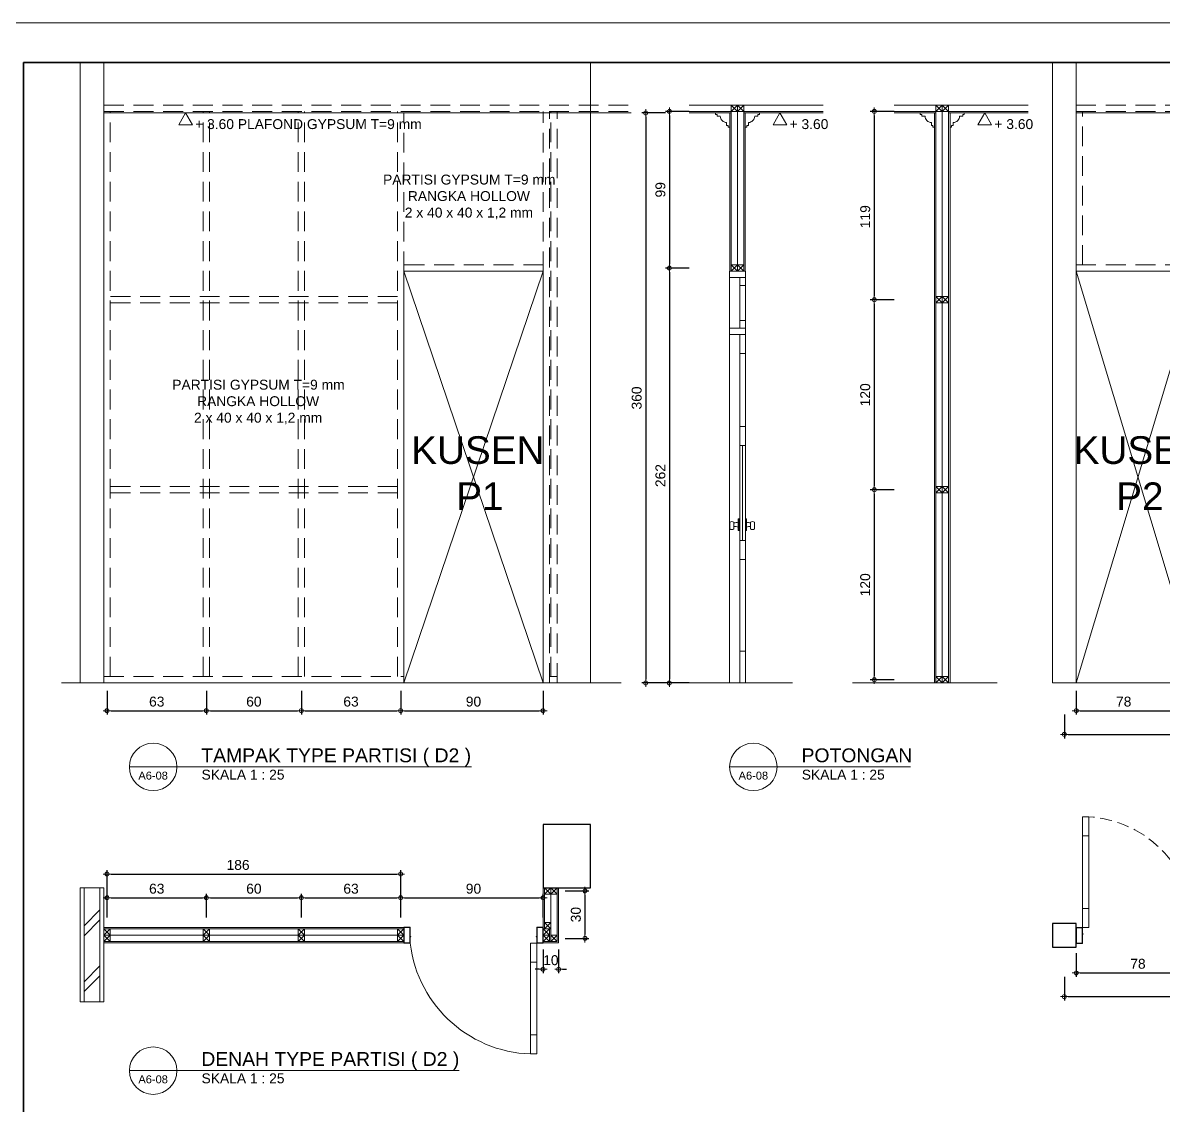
# Model space of a CAD drawing. Header units: millimetres. Extents: x -11 to 1625, y -267 to 180.
# Drawn here: x 996.19 to 1025.01, y -239.34 to -212 of the extents above; entities that cross this region are included whole.
import ezdxf
from ezdxf.enums import TextEntityAlignment as Align

# ---------------------------------------------------------------- set-up
doc = ezdxf.new("R2010")
doc.units = ezdxf.units.MM
doc.linetypes.add('HIDDEN', pattern=[0.375, 0.25, -0.125])
for name, color, linetype, lineweight in [('ars', 11, 'Continuous', 5), ('dinding', 5, 'Continuous', 15), ('GRS KOP', 1, 'Continuous', 35), ('KOLOM', 1, 'Continuous', 30), ('kop', 7, 'Continuous', 20), ('kus', 63, 'Continuous', 15), ('lan', 7, 'Continuous', 15), ('not', 7, 'Continuous', 20), ('PARTISI', 190, 'Continuous', 9), ('pla', 213, 'Continuous', 15), ('u', 6, 'Continuous', 20)]:
    doc.layers.add(name, color=color, linetype=linetype, lineweight=lineweight)
doc.styles.add('BARU', font='complex.shx')
doc.styles.add('S', font='SIMPLEX', dxfattribs={"width": 1.1})
doc.styles.get("Standard").update_dxf_attribs({"font": 'ARIALUNI.TTF'})
doc.dimstyles.new('SK-25', dxfattribs={"dimtxt": 0.25, "dimasz": 0.1, "dimexe": 0.1, "dimexo": 0, "dimgap": 0.1, "dimtad": 1, "dimdec": 0, "dimlfac": 25, "dimzin": 12, "dimdsep": 46, "dimtxsty": 'Standard', "dimblk": 'BULAT', "dimcen": 0.1, "dimclrd": 256, "dimadec": 0, "dimazin": 3, "dimtfac": 1, "dimtdec": 0, "dimtofl": 0, "dimtmove": 0, "dimatfit": 3, "dimldrblk": 'BULAT', "dimfxl": 0, "dimtolj": 1, "dimtzin": 0, "dimarcsym": 0})

# ---------------------------------------------------------------- blocks, each defined once
blk = doc.blocks.new('kop')
at = {"layer": 'GRS KOP'}
blk.add_lwpolyline([(1, 54), (83, 54), (83, 1), (1, 1)], close=True, dxfattribs=at)
at = {"layer": 'kop', "color": 7}
blk.add_line((84, 55), (0, 55), dxfattribs=at)
at = {"layer": 'kop', "style": 'BARU', "flags": 4}
for p, height in [((73.8, 5.4), 0.35), ((80.303, 5.382), 0.25), ((73.8, 4.9), 0.35), ((80.303, 4.882), 0.25), ((73.8, 4.4), 0.35), ((80.303, 4.382), 0.25)]:
    blk.add_attdef('-', p, '', height=height, dxfattribs=at)
at = {"layer": 'kop', "flags": 4}
for tag, p in [('AR-00', (78.057, 2.648)), ('00', (81.238, 2.647))]:
    blk.add_attdef(tag, text='', height=0.35, dxfattribs=at).set_placement(p, align=Align.MIDDLE)
blk = doc.blocks.new('K1')
at = {"layer": 'KOLOM'}
blk.add_lwpolyline([(0.2, 0.15), (-0.2, 0.15), (-0.2, -0.15), (0.2, -0.15), (0.2, 0.15)], dxfattribs=at)
blk = doc.blocks.new('Ndtpd')
blk.add_line((0.747, 0), (-0.747, 0))
blk.add_circle((0, 0), 0.747)
at = {"flags": 4}
for tag, height, p in [('NO', 0.5, (0, 0.148)), ('NOLBR', 0.3, (0, -0.398))]:
    blk.add_attdef(tag, text='', height=height, dxfattribs=at).set_placement(p, align=Align.CENTER)
for tag, p, height in [('NDTPD', (1.516, 0.148), 0.5), ('SKALA', (1.523, -0.398), 0.3)]:
    blk.add_attdef(tag, p, '', height=height, dxfattribs=at)
blk = doc.blocks.new('BULAT')
for p, q in [((-1, 0), (1, 0)), ((0, -1), (0, 1))]:
    blk.add_line(p, q)
blk.add_circle((0, 0), 0.5)
blk = doc.blocks.new('*D2233')
at = {"layer": 'Defpoints', "color": 0, "ltscale": 0.15}
for p in [(1013.035, -218.198), (1012.535, -228.678), (1013.035, -228.678)]:
    blk.add_point(p, dxfattribs=at)
at = {"layer": 'u', "color": 0, "lineweight": -2, "ltscale": 0.15}
for p, q in [((1013.035, -218.198), (1012.435, -218.198)), ((1013.035, -228.678), (1012.435, -228.678))]:
    blk.add_line(p, q, dxfattribs=at)
at = {"layer": 'u', "lineweight": -2, "ltscale": 0.15}
blk.add_line((1012.535, -218.298), (1012.535, -228.578), dxfattribs=at)
at = {"layer": 'u', "lineweight": -2, "ltscale": 0.15, "xscale": 0.1, "yscale": 0.1, "zscale": 0.1}
for p, rotation in [((1012.535, -218.198), 90), ((1012.535, -228.678), 270)]:
    blk.add_blockref('BULAT', p, dxfattribs=dict(at, rotation=rotation))
at = {"layer": 'u', "color": 0, "ltscale": 0.15, "insert": (1012.308, -223.438), "char_height": 0.25, "attachment_point": 5, "rotation": 90}
blk.add_mtext('\\A1;262', dxfattribs=at)
blk = doc.blocks.new('PEILA')
blk.add_lwpolyline([(-0.188, -0.325), (0.188, -0.325), (0, 0)], close=True)
at = {"style": 'S', "width": 1.1, "flags": 4}
blk.add_attdef('CAT', (0.265, -0.289), '', height=0.2, dxfattribs=at)
blk = doc.blocks.new('*D2234')
at = {"layer": 'Defpoints', "color": 0, "ltscale": 0.15}
for p in [(1013.035, -214.238), (1012.535, -218.198), (1013.035, -218.198)]:
    blk.add_point(p, dxfattribs=at)
at = {"layer": 'u', "color": 0, "lineweight": -2, "ltscale": 0.15}
for p, q in [((1013.035, -214.238), (1012.435, -214.238)), ((1013.035, -218.198), (1012.435, -218.198))]:
    blk.add_line(p, q, dxfattribs=at)
at = {"layer": 'u', "lineweight": -2, "ltscale": 0.15}
blk.add_line((1012.535, -214.338), (1012.535, -218.098), dxfattribs=at)
at = {"layer": 'u', "lineweight": -2, "ltscale": 0.15, "xscale": 0.1, "yscale": 0.1, "zscale": 0.1}
for p, rotation in [((1012.535, -214.238), 90), ((1012.535, -218.198), 270)]:
    blk.add_blockref('BULAT', p, dxfattribs=dict(at, rotation=rotation))
at = {"layer": 'u', "color": 0, "ltscale": 0.15, "insert": (1012.308, -216.218), "char_height": 0.25, "attachment_point": 5, "rotation": 90}
blk.add_mtext('\\A1;99', dxfattribs=at)
blk = doc.blocks.new('*D2235')
at = {"layer": 'Defpoints', "color": 0, "ltscale": 0.15}
for p in [(1018.212, -214.238), (1017.712, -218.998), (1018.212, -218.998)]:
    blk.add_point(p, dxfattribs=at)
at = {"layer": 'u', "color": 0, "lineweight": -2, "ltscale": 0.15}
for p, q in [((1018.212, -214.238), (1017.612, -214.238)), ((1018.212, -218.998), (1017.612, -218.998))]:
    blk.add_line(p, q, dxfattribs=at)
at = {"layer": 'u', "lineweight": -2, "ltscale": 0.15}
blk.add_line((1017.712, -214.338), (1017.712, -218.898), dxfattribs=at)
at = {"layer": 'u', "lineweight": -2, "ltscale": 0.15, "xscale": 0.1, "yscale": 0.1, "zscale": 0.1}
for p, rotation in [((1017.712, -214.238), 90), ((1017.712, -218.998), 270)]:
    blk.add_blockref('BULAT', p, dxfattribs=dict(at, rotation=rotation))
at = {"layer": 'u', "color": 0, "ltscale": 0.15, "insert": (1017.484, -216.898), "char_height": 0.25, "attachment_point": 5, "rotation": 90}
blk.add_mtext('\\A1;119', dxfattribs=at)
blk = doc.blocks.new('*D2236')
at = {"layer": 'Defpoints', "color": 0, "ltscale": 0.15}
for p in [(1018.212, -223.798), (1017.712, -228.598), (1018.212, -228.598)]:
    blk.add_point(p, dxfattribs=at)
at = {"layer": 'u', "color": 0, "lineweight": -2, "ltscale": 0.15}
for p, q in [((1018.212, -223.798), (1017.612, -223.798)), ((1018.212, -228.598), (1017.612, -228.598))]:
    blk.add_line(p, q, dxfattribs=at)
at = {"layer": 'u', "lineweight": -2, "ltscale": 0.15}
blk.add_line((1017.712, -223.898), (1017.712, -228.498), dxfattribs=at)
at = {"layer": 'u', "lineweight": -2, "ltscale": 0.15, "xscale": 0.1, "yscale": 0.1, "zscale": 0.1}
for p, rotation in [((1017.712, -223.798), 90), ((1017.712, -228.598), 270)]:
    blk.add_blockref('BULAT', p, dxfattribs=dict(at, rotation=rotation))
at = {"layer": 'u', "color": 0, "ltscale": 0.15, "insert": (1017.484, -226.198), "char_height": 0.25, "attachment_point": 5, "rotation": 90}
blk.add_mtext('\\A1;120', dxfattribs=at)
blk = doc.blocks.new('*D2237')
at = {"layer": 'Defpoints', "color": 0, "ltscale": 0.15}
for p in [(1018.212, -218.998), (1017.712, -223.798), (1018.212, -223.798)]:
    blk.add_point(p, dxfattribs=at)
at = {"layer": 'u', "color": 0, "lineweight": -2, "ltscale": 0.15}
for p, q in [((1018.212, -218.998), (1017.612, -218.998)), ((1018.212, -223.798), (1017.612, -223.798))]:
    blk.add_line(p, q, dxfattribs=at)
at = {"layer": 'u', "lineweight": -2, "ltscale": 0.15}
blk.add_line((1017.712, -219.098), (1017.712, -223.698), dxfattribs=at)
at = {"layer": 'u', "lineweight": -2, "ltscale": 0.15, "xscale": 0.1, "yscale": 0.1, "zscale": 0.1}
for p, rotation in [((1017.712, -218.998), 90), ((1017.712, -223.798), 270)]:
    blk.add_blockref('BULAT', p, dxfattribs=dict(at, rotation=rotation))
at = {"layer": 'u', "color": 0, "ltscale": 0.15, "insert": (1017.484, -221.398), "char_height": 0.25, "attachment_point": 5, "rotation": 90}
blk.add_mtext('\\A1;120', dxfattribs=at)
blk = doc.blocks.new('*D2238')
at = {"layer": 'Defpoints', "color": 0, "ltscale": 0.15}
for p in [(1009.899, -233.931), (1009.899, -235.131), (1010.399, -235.131)]:
    blk.add_point(p, dxfattribs=at)
at = {"layer": 'u', "color": 0, "lineweight": -2, "ltscale": 0.15}
for p, q in [((1009.899, -233.931), (1010.499, -233.931)), ((1009.899, -235.131), (1010.499, -235.131))]:
    blk.add_line(p, q, dxfattribs=at)
at = {"layer": 'u', "lineweight": -2, "ltscale": 0.15}
blk.add_line((1010.399, -234.031), (1010.399, -235.031), dxfattribs=at)
at = {"layer": 'u', "lineweight": -2, "ltscale": 0.15, "xscale": 0.1, "yscale": 0.1, "zscale": 0.1}
for p, rotation in [((1010.399, -233.931), 90), ((1010.399, -235.131), 270)]:
    blk.add_blockref('BULAT', p, dxfattribs=dict(at, rotation=rotation))
at = {"layer": 'u', "color": 0, "ltscale": 0.15, "insert": (1010.171, -234.531), "char_height": 0.25, "attachment_point": 5, "rotation": 90}
blk.add_mtext('\\A1;30', dxfattribs=at)
blk = doc.blocks.new('*D2239')
at = {"layer": 'Defpoints', "color": 0, "ltscale": 0.15}
for p in [(1005.743, -233.505), (998.323, -234.005), (1005.743, -234.005)]:
    blk.add_point(p, dxfattribs=at)
at = {"layer": 'u', "color": 0, "lineweight": -2, "ltscale": 0.15}
for p, q in [((998.323, -234.005), (998.323, -233.405)), ((1005.743, -234.005), (1005.743, -233.405))]:
    blk.add_line(p, q, dxfattribs=at)
at = {"layer": 'u', "lineweight": -2, "ltscale": 0.15}
blk.add_line((998.423, -233.505), (1005.643, -233.505), dxfattribs=at)
at = {"layer": 'u', "lineweight": -2, "ltscale": 0.15, "xscale": 0.1, "yscale": 0.1, "zscale": 0.1, "rotation": 180}
blk.add_blockref('BULAT', (998.323, -233.505), dxfattribs=at)
at = {"layer": 'u', "lineweight": -2, "ltscale": 0.15, "xscale": 0.1, "yscale": 0.1, "zscale": 0.1}
blk.add_blockref('BULAT', (1005.743, -233.505), dxfattribs=at)
at = {"layer": 'u', "color": 0, "ltscale": 0.15, "insert": (1001.633, -233.277), "char_height": 0.25, "attachment_point": 5}
blk.add_mtext('\\A1;186', dxfattribs=at)
blk = doc.blocks.new('*D2240')
at = {"layer": 'Defpoints', "color": 0, "ltscale": 0.15}
for p in [(1003.233, -234.105), (1000.833, -234.605), (1003.233, -234.605)]:
    blk.add_point(p, dxfattribs=at)
at = {"layer": 'u', "color": 0, "lineweight": -2, "ltscale": 0.15}
for p, q in [((1000.833, -234.605), (1000.833, -234.005)), ((1003.233, -234.605), (1003.233, -234.005))]:
    blk.add_line(p, q, dxfattribs=at)
at = {"layer": 'u', "lineweight": -2, "ltscale": 0.15}
blk.add_line((1000.933, -234.105), (1003.133, -234.105), dxfattribs=at)
at = {"layer": 'u', "lineweight": -2, "ltscale": 0.15, "xscale": 0.1, "yscale": 0.1, "zscale": 0.1, "rotation": 180}
blk.add_blockref('BULAT', (1000.833, -234.105), dxfattribs=at)
at = {"layer": 'u', "lineweight": -2, "ltscale": 0.15, "xscale": 0.1, "yscale": 0.1, "zscale": 0.1}
blk.add_blockref('BULAT', (1003.233, -234.105), dxfattribs=at)
at = {"layer": 'u', "color": 0, "ltscale": 0.15, "insert": (1002.033, -233.877), "char_height": 0.25, "attachment_point": 5}
blk.add_mtext('\\A1;60', dxfattribs=at)
blk = doc.blocks.new('*D2241')
at = {"layer": 'Defpoints', "color": 0, "ltscale": 0.15}
for p in [(1005.743, -234.105), (1003.233, -234.605), (1005.743, -234.605)]:
    blk.add_point(p, dxfattribs=at)
at = {"layer": 'u', "color": 0, "lineweight": -2, "ltscale": 0.15}
for p, q in [((1003.233, -234.605), (1003.233, -234.005)), ((1005.743, -234.605), (1005.743, -234.005))]:
    blk.add_line(p, q, dxfattribs=at)
at = {"layer": 'u', "lineweight": -2, "ltscale": 0.15}
blk.add_line((1003.333, -234.105), (1005.643, -234.105), dxfattribs=at)
at = {"layer": 'u', "lineweight": -2, "ltscale": 0.15, "xscale": 0.1, "yscale": 0.1, "zscale": 0.1, "rotation": 180}
blk.add_blockref('BULAT', (1003.233, -234.105), dxfattribs=at)
at = {"layer": 'u', "lineweight": -2, "ltscale": 0.15, "xscale": 0.1, "yscale": 0.1, "zscale": 0.1}
blk.add_blockref('BULAT', (1005.743, -234.105), dxfattribs=at)
at = {"layer": 'u', "color": 0, "ltscale": 0.15, "insert": (1004.488, -233.877), "char_height": 0.25, "attachment_point": 5}
blk.add_mtext('\\A1;63', dxfattribs=at)
blk = doc.blocks.new('*D2242')
at = {"layer": 'Defpoints', "color": 0, "ltscale": 0.15}
for p in [(1000.833, -234.105), (998.323, -234.605), (1000.833, -234.605)]:
    blk.add_point(p, dxfattribs=at)
at = {"layer": 'u', "color": 0, "lineweight": -2, "ltscale": 0.15}
for p, q in [((998.323, -234.605), (998.323, -234.005)), ((1000.833, -234.605), (1000.833, -234.005))]:
    blk.add_line(p, q, dxfattribs=at)
at = {"layer": 'u', "lineweight": -2, "ltscale": 0.15}
blk.add_line((998.423, -234.105), (1000.733, -234.105), dxfattribs=at)
at = {"layer": 'u', "lineweight": -2, "ltscale": 0.15, "xscale": 0.1, "yscale": 0.1, "zscale": 0.1, "rotation": 180}
blk.add_blockref('BULAT', (998.323, -234.105), dxfattribs=at)
at = {"layer": 'u', "lineweight": -2, "ltscale": 0.15, "xscale": 0.1, "yscale": 0.1, "zscale": 0.1}
blk.add_blockref('BULAT', (1000.833, -234.105), dxfattribs=at)
at = {"layer": 'u', "color": 0, "ltscale": 0.15, "insert": (999.578, -233.877), "char_height": 0.25, "attachment_point": 5}
blk.add_mtext('\\A1;63', dxfattribs=at)
blk = doc.blocks.new('*D2243')
at = {"layer": 'Defpoints', "color": 0, "ltscale": 0.15}
for p in [(1009.343, -234.105), (1005.743, -234.605), (1009.343, -234.605)]:
    blk.add_point(p, dxfattribs=at)
at = {"layer": 'u', "color": 0, "lineweight": -2, "ltscale": 0.15}
for p, q in [((1005.743, -234.605), (1005.743, -234.005)), ((1009.343, -234.605), (1009.343, -234.005))]:
    blk.add_line(p, q, dxfattribs=at)
at = {"layer": 'u', "lineweight": -2, "ltscale": 0.15}
blk.add_line((1005.843, -234.105), (1009.243, -234.105), dxfattribs=at)
at = {"layer": 'u', "lineweight": -2, "ltscale": 0.15, "xscale": 0.1, "yscale": 0.1, "zscale": 0.1, "rotation": 180}
blk.add_blockref('BULAT', (1005.743, -234.105), dxfattribs=at)
at = {"layer": 'u', "lineweight": -2, "ltscale": 0.15, "xscale": 0.1, "yscale": 0.1, "zscale": 0.1}
blk.add_blockref('BULAT', (1009.343, -234.105), dxfattribs=at)
at = {"layer": 'u', "color": 0, "ltscale": 0.15, "insert": (1007.583, -233.877), "char_height": 0.25, "attachment_point": 5}
blk.add_mtext('\\A1;90', dxfattribs=at)
blk = doc.blocks.new('*D2244')
at = {"layer": 'Defpoints', "color": 0, "ltscale": 0.15}
for p in [(1000.833, -228.878), (1003.233, -228.878), (1003.233, -229.378)]:
    blk.add_point(p, dxfattribs=at)
at = {"layer": 'u', "color": 0, "lineweight": -2, "ltscale": 0.15}
for p, q in [((1000.833, -228.878), (1000.833, -229.478)), ((1003.233, -228.878), (1003.233, -229.478))]:
    blk.add_line(p, q, dxfattribs=at)
at = {"layer": 'u', "lineweight": -2, "ltscale": 0.15}
blk.add_line((1000.933, -229.378), (1003.133, -229.378), dxfattribs=at)
at = {"layer": 'u', "lineweight": -2, "ltscale": 0.15, "xscale": 0.1, "yscale": 0.1, "zscale": 0.1, "rotation": 180}
blk.add_blockref('BULAT', (1000.833, -229.378), dxfattribs=at)
at = {"layer": 'u', "lineweight": -2, "ltscale": 0.15, "xscale": 0.1, "yscale": 0.1, "zscale": 0.1}
blk.add_blockref('BULAT', (1003.233, -229.378), dxfattribs=at)
at = {"layer": 'u', "color": 0, "ltscale": 0.15, "insert": (1002.033, -229.15), "char_height": 0.25, "attachment_point": 5}
blk.add_mtext('\\A1;60', dxfattribs=at)
blk = doc.blocks.new('*D2245')
at = {"layer": 'Defpoints', "color": 0, "ltscale": 0.15}
for p in [(1003.233, -228.878), (1005.743, -228.878), (1005.743, -229.378)]:
    blk.add_point(p, dxfattribs=at)
at = {"layer": 'u', "color": 0, "lineweight": -2, "ltscale": 0.15}
for p, q in [((1003.233, -228.878), (1003.233, -229.478)), ((1005.743, -228.878), (1005.743, -229.478))]:
    blk.add_line(p, q, dxfattribs=at)
at = {"layer": 'u', "lineweight": -2, "ltscale": 0.15}
blk.add_line((1003.333, -229.378), (1005.643, -229.378), dxfattribs=at)
at = {"layer": 'u', "lineweight": -2, "ltscale": 0.15, "xscale": 0.1, "yscale": 0.1, "zscale": 0.1, "rotation": 180}
blk.add_blockref('BULAT', (1003.233, -229.378), dxfattribs=at)
at = {"layer": 'u', "lineweight": -2, "ltscale": 0.15, "xscale": 0.1, "yscale": 0.1, "zscale": 0.1}
blk.add_blockref('BULAT', (1005.743, -229.378), dxfattribs=at)
at = {"layer": 'u', "color": 0, "ltscale": 0.15, "insert": (1004.488, -229.15), "char_height": 0.25, "attachment_point": 5}
blk.add_mtext('\\A1;63', dxfattribs=at)
blk = doc.blocks.new('*D2246')
at = {"layer": 'Defpoints', "color": 0, "ltscale": 0.15}
for p in [(998.323, -228.878), (1000.833, -228.878), (1000.833, -229.378)]:
    blk.add_point(p, dxfattribs=at)
at = {"layer": 'u', "color": 0, "lineweight": -2, "ltscale": 0.15}
for p, q in [((998.323, -228.878), (998.323, -229.478)), ((1000.833, -228.878), (1000.833, -229.478))]:
    blk.add_line(p, q, dxfattribs=at)
at = {"layer": 'u', "lineweight": -2, "ltscale": 0.15}
blk.add_line((998.423, -229.378), (1000.733, -229.378), dxfattribs=at)
at = {"layer": 'u', "lineweight": -2, "ltscale": 0.15, "xscale": 0.1, "yscale": 0.1, "zscale": 0.1, "rotation": 180}
blk.add_blockref('BULAT', (998.323, -229.378), dxfattribs=at)
at = {"layer": 'u', "lineweight": -2, "ltscale": 0.15, "xscale": 0.1, "yscale": 0.1, "zscale": 0.1}
blk.add_blockref('BULAT', (1000.833, -229.378), dxfattribs=at)
at = {"layer": 'u', "color": 0, "ltscale": 0.15, "insert": (999.578, -229.15), "char_height": 0.25, "attachment_point": 5}
blk.add_mtext('\\A1;63', dxfattribs=at)
blk = doc.blocks.new('*D2247')
at = {"layer": 'Defpoints', "color": 0, "ltscale": 0.15}
for p in [(1005.743, -228.878), (1009.343, -228.878), (1009.343, -229.378)]:
    blk.add_point(p, dxfattribs=at)
at = {"layer": 'u', "color": 0, "lineweight": -2, "ltscale": 0.15}
for p, q in [((1005.743, -228.878), (1005.743, -229.478)), ((1009.343, -228.878), (1009.343, -229.478))]:
    blk.add_line(p, q, dxfattribs=at)
at = {"layer": 'u', "lineweight": -2, "ltscale": 0.15}
blk.add_line((1005.843, -229.378), (1009.243, -229.378), dxfattribs=at)
at = {"layer": 'u', "lineweight": -2, "ltscale": 0.15, "xscale": 0.1, "yscale": 0.1, "zscale": 0.1, "rotation": 180}
blk.add_blockref('BULAT', (1005.743, -229.378), dxfattribs=at)
at = {"layer": 'u', "lineweight": -2, "ltscale": 0.15, "xscale": 0.1, "yscale": 0.1, "zscale": 0.1}
blk.add_blockref('BULAT', (1009.343, -229.378), dxfattribs=at)
at = {"layer": 'u', "color": 0, "ltscale": 0.15, "insert": (1007.583, -229.15), "char_height": 0.25, "attachment_point": 5}
blk.add_mtext('\\A1;90', dxfattribs=at)
blk = doc.blocks.new('*D2248')
at = {"layer": 'Defpoints', "color": 0, "ltscale": 0.15}
for p in [(1009.343, -235.411), (1009.735, -235.411), (1009.343, -235.911)]:
    blk.add_point(p, dxfattribs=at)
at = {"layer": 'u', "color": 0, "lineweight": -2, "ltscale": 0.15}
for p, q in [((1009.343, -235.411), (1009.343, -236.011)), ((1009.735, -235.411), (1009.735, -236.011))]:
    blk.add_line(p, q, dxfattribs=at)
at = {"layer": 'u', "lineweight": -2, "ltscale": 0.15}
for p, q in [((1009.243, -235.911), (1009.143, -235.911)), ((1009.835, -235.911), (1009.935, -235.911))]:
    blk.add_line(p, q, dxfattribs=at)
at = {"layer": 'u', "lineweight": -2, "ltscale": 0.15, "xscale": 0.1, "yscale": 0.1, "zscale": 0.1}
blk.add_blockref('BULAT', (1009.343, -235.911), dxfattribs=at)
at = {"layer": 'u', "lineweight": -2, "ltscale": 0.15, "xscale": 0.1, "yscale": 0.1, "zscale": 0.1, "rotation": 180}
blk.add_blockref('BULAT', (1009.735, -235.911), dxfattribs=at)
at = {"layer": 'u', "color": 0, "ltscale": 0.15, "insert": (1009.539, -235.683), "char_height": 0.25, "attachment_point": 5}
blk.add_mtext('\\A1;10', dxfattribs=at)
blk = doc.blocks.new('KP')
at = {"layer": 'KOLOM'}
blk.add_lwpolyline([(0.075, -0.075), (-0.075, -0.075), (-0.075, 0.075), (0.075, 0.075), (0.075, -0.075)], dxfattribs=at)
blk = doc.blocks.new('P 70')
at = {"linetype": 'HIDDEN', "ltscale": 0.3}
blk.add_lwpolyline([(-0.74, 0.1, -0.414214), (-0.04, 0.8, -1.303225)], format="xyb", dxfattribs=at)
for points in [[(-0.04, 0.8), (-0.08, 0.8), (-0.08, 0.68), (-0.04, 0.68)], [(-0.04, 0.68), (-0.08, 0.68), (-0.08, 0.22), (-0.04, 0.22)], [(-0.04, 0.1), (-0.08, 0.1), (-0.08, 0.22), (-0.04, 0.22)], [(-0.7351, 0.06), (-0.74, 0.06), (-0.74, 0.0615), (-0.74, 0.1), (-0.78, 0.1), (-0.78, 0), (-0.74, 0), (-0.74, 0.0565), (-0.7351, 0.0583)], [(-0.742, 0.002), (-0.778, 0.002), (-0.778, 0.098), (-0.742, 0.098)], [(-0.0449, 0.06), (-0.04, 0.06), (-0.04, 0.0615), (-0.04, 0.1), (0, 0.1), (0, 0), (-0.04, 0), (-0.04, 0.0565), (-0.0449, 0.0583)], [(-0.038, 0.002), (-0.002, 0.002), (-0.002, 0.098), (-0.038, 0.098)]]:
    blk.add_lwpolyline(points, close=True)
blk = doc.blocks.new('*D2249')
at = {"layer": 'Defpoints', "color": 0, "ltscale": 0.15}
for p in [(1022.516, -236.102), (1058.516, -236.102), (1058.516, -236.602)]:
    blk.add_point(p, dxfattribs=at)
at = {"layer": 'u', "color": 0, "lineweight": -2, "ltscale": 0.15}
for p, q in [((1022.516, -236.102), (1022.516, -236.702)), ((1058.516, -236.102), (1058.516, -236.702))]:
    blk.add_line(p, q, dxfattribs=at)
at = {"layer": 'u', "lineweight": -2, "ltscale": 0.15}
blk.add_line((1022.616, -236.602), (1058.416, -236.602), dxfattribs=at)
at = {"layer": 'u', "lineweight": -2, "ltscale": 0.15, "xscale": 0.1, "yscale": 0.1, "zscale": 0.1, "rotation": 180}
blk.add_blockref('BULAT', (1022.516, -236.602), dxfattribs=at)
at = {"layer": 'u', "lineweight": -2, "ltscale": 0.15, "xscale": 0.1, "yscale": 0.1, "zscale": 0.1}
blk.add_blockref('BULAT', (1058.516, -236.602), dxfattribs=at)
at = {"layer": 'u', "color": 0, "ltscale": 0.15, "insert": (1040.516, -236.374), "char_height": 0.25, "attachment_point": 5}
blk.add_mtext('\\A1;900', dxfattribs=at)
blk = doc.blocks.new('*D2252')
at = {"layer": 'Defpoints', "color": 0, "ltscale": 0.15}
for p in [(1022.816, -235.502), (1025.936, -235.502), (1025.936, -236.002)]:
    blk.add_point(p, dxfattribs=at)
at = {"layer": 'u', "color": 0, "lineweight": -2, "ltscale": 0.15}
for p, q in [((1022.816, -235.502), (1022.816, -236.102)), ((1025.936, -235.502), (1025.936, -236.102))]:
    blk.add_line(p, q, dxfattribs=at)
at = {"layer": 'u', "lineweight": -2, "ltscale": 0.15}
blk.add_line((1022.916, -236.002), (1025.836, -236.002), dxfattribs=at)
at = {"layer": 'u', "lineweight": -2, "ltscale": 0.15, "xscale": 0.1, "yscale": 0.1, "zscale": 0.1, "rotation": 180}
blk.add_blockref('BULAT', (1022.816, -236.002), dxfattribs=at)
at = {"layer": 'u', "lineweight": -2, "ltscale": 0.15, "xscale": 0.1, "yscale": 0.1, "zscale": 0.1}
blk.add_blockref('BULAT', (1025.936, -236.002), dxfattribs=at)
at = {"layer": 'u', "color": 0, "ltscale": 0.15, "insert": (1024.376, -235.774), "char_height": 0.25, "attachment_point": 5}
blk.add_mtext('\\A1;78', dxfattribs=at)
blk = doc.blocks.new('*D2364')
at = {"layer": 'Defpoints', "color": 0, "ltscale": 0.15}
for p in [(1022.516, -229.478), (1058.516, -229.478), (1058.516, -229.978)]:
    blk.add_point(p, dxfattribs=at)
at = {"layer": 'u', "color": 0, "lineweight": -2, "ltscale": 0.15}
for p, q in [((1022.516, -229.478), (1022.516, -230.078)), ((1058.516, -229.478), (1058.516, -230.078))]:
    blk.add_line(p, q, dxfattribs=at)
at = {"layer": 'u', "lineweight": -2, "ltscale": 0.15}
blk.add_line((1022.616, -229.978), (1058.416, -229.978), dxfattribs=at)
at = {"layer": 'u', "lineweight": -2, "ltscale": 0.15, "xscale": 0.1, "yscale": 0.1, "zscale": 0.1, "rotation": 180}
blk.add_blockref('BULAT', (1022.516, -229.978), dxfattribs=at)
at = {"layer": 'u', "lineweight": -2, "ltscale": 0.15, "xscale": 0.1, "yscale": 0.1, "zscale": 0.1}
blk.add_blockref('BULAT', (1058.516, -229.978), dxfattribs=at)
at = {"layer": 'u', "color": 0, "ltscale": 0.15, "insert": (1040.516, -229.75), "char_height": 0.25, "attachment_point": 5}
blk.add_mtext('\\A1;900', dxfattribs=at)
blk = doc.blocks.new('*D2367')
at = {"layer": 'Defpoints', "color": 0, "ltscale": 0.15}
for p in [(1022.816, -228.878), (1025.936, -228.878), (1025.936, -229.378)]:
    blk.add_point(p, dxfattribs=at)
at = {"layer": 'u', "color": 0, "lineweight": -2, "ltscale": 0.15}
for p, q in [((1022.816, -228.878), (1022.816, -229.478)), ((1025.936, -228.878), (1025.936, -229.478))]:
    blk.add_line(p, q, dxfattribs=at)
at = {"layer": 'u', "lineweight": -2, "ltscale": 0.15}
blk.add_line((1022.916, -229.378), (1025.836, -229.378), dxfattribs=at)
at = {"layer": 'u', "lineweight": -2, "ltscale": 0.15, "xscale": 0.1, "yscale": 0.1, "zscale": 0.1, "rotation": 180}
blk.add_blockref('BULAT', (1022.816, -229.378), dxfattribs=at)
at = {"layer": 'u', "lineweight": -2, "ltscale": 0.15, "xscale": 0.1, "yscale": 0.1, "zscale": 0.1}
blk.add_blockref('BULAT', (1025.936, -229.378), dxfattribs=at)
at = {"layer": 'u', "color": 0, "ltscale": 0.15, "insert": (1024.016, -229.15), "char_height": 0.25, "attachment_point": 5}
blk.add_mtext('\\A1;78', dxfattribs=at)
blk = doc.blocks.new('*D2455')
at = {"layer": 'Defpoints', "color": 0, "ltscale": 0.15}
for p in [(1012.435, -214.278), (1011.935, -228.678), (1012.435, -228.678)]:
    blk.add_point(p, dxfattribs=at)
at = {"layer": 'u', "color": 0, "lineweight": -2, "ltscale": 0.15}
for p, q in [((1012.435, -214.278), (1011.835, -214.278)), ((1012.435, -228.678), (1011.835, -228.678))]:
    blk.add_line(p, q, dxfattribs=at)
at = {"layer": 'u', "lineweight": -2, "ltscale": 0.15}
blk.add_line((1011.935, -214.378), (1011.935, -228.578), dxfattribs=at)
at = {"layer": 'u', "lineweight": -2, "ltscale": 0.15, "xscale": 0.1, "yscale": 0.1, "zscale": 0.1}
for p, rotation in [((1011.935, -214.278), 90), ((1011.935, -228.678), 270)]:
    blk.add_blockref('BULAT', p, dxfattribs=dict(at, rotation=rotation))
at = {"layer": 'u', "color": 0, "ltscale": 0.15, "insert": (1011.708, -221.478), "char_height": 0.25, "attachment_point": 5, "rotation": 90}
blk.add_mtext('\\A1;360', dxfattribs=at)

msp = doc.modelspace()

# ---------------------------------------------------------------- hatches: boundary and pattern name
at = {"layer": 'ars'}
h = msp.add_hatch(dxfattribs=at)
h.set_pattern_fill('TEMBOK', color=256)
h.set_pattern_definition([(45, (1043.9426, -272.051), (-0.707107, 0.707107), []), (45, (1044.1926, -272.051), (-0.707107, 0.707107), [])])
h.paths.add_polyline_path([(998.1426445, -236.7310398), (998.1426445, -233.8510398), (997.7426445, -233.8510398), (997.7426445, -236.7310398)])

# ---------------------------------------------------------------- linework, layer by layer
for p, q in [((1014.095625, -214.2375377), (1014.255625, -214.0775377)), ((1014.095625, -214.0775377), (1014.255625, -214.2375377)), ((1014.255625, -214.0775377), (1014.415625, -214.2375377)), ((1014.255625, -214.2375377), (1014.415625, -214.0775377)), ((1019.2719043, -214.2375377), (1019.4319043, -214.0775377)), ((1019.2719043, -214.0775377), (1019.4319043, -214.2375377)), ((1019.4319043, -214.0775377), (1019.5919043, -214.2375377)), ((1019.4319043, -214.2375377), (1019.5919043, -214.0775377)), ((1011.5661876, -214.2775377), (998.2426445, -214.2775377)), ((1014.095625, -214.2775377), (1013.0352589, -214.2775377)), ((1014.059625, -218.2775377), (1014.059625, -214.2775377)), ((1014.415625, -214.2775377), (1016.4220023, -214.2775377)), ((1014.451625, -218.2775377), (1014.451625, -214.2775377)), ((1019.2719043, -214.2775377), (1018.2115382, -214.2775377)), ((1019.2359043, -228.6775377), (1019.2359043, -214.2775377)), ((1019.5919043, -214.2775377), (1021.5982817, -214.2775377)), ((1019.6279043, -228.6775377), (1019.6279043, -214.2775377)), ((1022.8156795, -214.2775377), (1058.2156795, -214.2775377)), ((1014.095625, -218.2775377), (1014.255625, -218.1175377)), ((1014.095625, -218.1175377), (1014.255625, -218.2775377)), ((1014.255625, -218.1175377), (1014.415625, -218.2775377)), ((1014.255625, -218.2775377), (1014.415625, -218.1175377)), ((1019.2719043, -219.0775377), (1019.4319043, -218.9175377)), ((1019.2719043, -218.9175377), (1019.4319043, -219.0775377)), ((1019.4319043, -218.9175377), (1019.5919043, -219.0775377)), ((1019.4319043, -219.0775377), (1019.5919043, -218.9175377)), ((1019.2719043, -223.8775377), (1019.4319043, -223.7175377)), ((1019.2719043, -223.7175377), (1019.4319043, -223.8775377)), ((1019.4319043, -223.7175377), (1019.5919043, -223.8775377)), ((1019.4319043, -223.8775377), (1019.5919043, -223.7175377)), ((1019.2719043, -228.6775377), (1019.4319043, -228.5175377)), ((1019.2719043, -228.5175377), (1019.4319043, -228.6775377)), ((1019.4319043, -228.5175377), (1019.5919043, -228.6775377)), ((1019.4319043, -228.6775377), (1019.5919043, -228.5175377)), ((1009.3426445, -234.8550398), (1009.3426445, -233.8510398)), ((1009.3786445, -233.8510398), (1009.5386445, -234.0110398)), ((1009.3786445, -234.0110398), (1009.5386445, -233.8510398)), ((1009.5386445, -234.0110398), (1009.6986445, -233.8510398)), ((1009.5386445, -233.8510398), (1009.6986445, -234.0110398)), ((1009.7346445, -235.2470398), (1009.7346445, -233.8510398)), ((1005.8226445, -234.8550398), (998.2426445, -234.8550398)), ((998.4026445, -234.8910398), (998.2426445, -235.0510398)), ((998.2426445, -234.8910398), (998.4026445, -235.0510398)), ((1000.9126445, -234.8910398), (1000.7526445, -235.0510398)), ((1000.7526445, -234.8910398), (1000.9126445, -235.0510398)), ((1003.3126445, -234.8910398), (1003.1526445, -235.0510398)), ((1003.1526445, -234.8910398), (1003.3126445, -235.0510398)), ((1005.6626445, -234.8910398), (1005.8226445, -235.0510398)), ((1005.8226445, -234.8910398), (1005.6626445, -235.0510398)), ((1009.5026445, -234.8910398), (1009.3426445, -235.0510398)), ((1009.3426445, -234.8910398), (1009.5026445, -235.0510398)), ((1009.3786445, -234.8910398), (1009.5386445, -234.7310398)), ((1009.3786445, -234.7310398), (1009.5386445, -234.8910398)), ((998.2426445, -235.0510398), (998.4026445, -235.2110398)), ((998.4026445, -235.0510398), (998.2426445, -235.2110398)), ((1000.7526445, -235.0510398), (1000.9126445, -235.2110398)), ((1000.9126445, -235.0510398), (1000.7526445, -235.2110398)), ((1003.1526445, -235.0510398), (1003.3126445, -235.2110398)), ((1003.3126445, -235.0510398), (1003.1526445, -235.2110398)), ((1005.8226445, -235.0510398), (1005.6626445, -235.2110398)), ((1005.6626445, -235.0510398), (1005.8226445, -235.2110398)), ((1009.3426445, -235.0510398), (1009.5026445, -235.2110398)), ((1009.5026445, -235.0510398), (1009.3426445, -235.2110398)), ((1009.5386445, -235.0510398), (1009.6986445, -235.2110398)), ((1009.5386445, -235.2110398), (1009.6986445, -235.0510398)), ((1005.8226445, -235.2470398), (998.2426445, -235.2470398)), ((1009.3426445, -235.2470398), (1009.7346445, -235.2470398))]:
    msp.add_line(p, q, dxfattribs=at)
for points in [[(1014.0643918, -224.6184855), (1014.0643918, -224.7856126)], [(1014.1643918, -224.6184855), (1014.1643918, -224.7856126)], [(1014.1781697, -224.6305928), (1014.1643918, -224.6305928)], [(1014.1781697, -224.7244827), (1014.1643918, -224.7244827)], [(1014.5730802, -224.6305928), (1014.5868581, -224.6305928)], [(1014.5730802, -224.7244827), (1014.5868581, -224.7244827)], [(1014.5868581, -224.6184855), (1014.5868581, -224.7856126)], [(1014.6868581, -224.6184855), (1014.6868581, -224.7856126)]]:
    msp.add_lwpolyline(points, dxfattribs=at)
for points in [[(1014.295625, -224.5275377), (1014.2726177, -224.5275377), (1014.2726177, -224.8275377), (1014.295625, -224.8275377)], [(1014.455625, -224.5275377), (1014.4786322, -224.5275377), (1014.4786322, -224.8275377), (1014.455625, -224.8275377)], [(998.1426445, -236.7310398), (998.1426445, -233.8510398), (997.7426445, -233.8510398), (997.7426445, -236.7310398)]]:
    msp.add_lwpolyline(points, close=True, dxfattribs=at)
for centre, radius, start, end in [((1014.1143918, -224.6784543), 0.0780785, 50.17975461, 129.82024539), ((1014.1143918, -224.7256439), 0.0780785, 230.17975461, 309.82024539), ((1014.1733373, -224.3320195), 0.2986124, 269.07273269, 289.4189203), ((1014.1733373, -225.023056), 0.2986124, 70.5810797, 90.92726731), ((1014.5779126, -224.3320195), 0.2986124, 250.5810797, 270.92726731), ((1014.5779126, -225.023056), 0.2986124, 89.07273269, 109.4189203), ((1014.6368581, -224.6784543), 0.0780785, 50.17975461, 129.82024539), ((1014.6368581, -224.7256439), 0.0780785, 230.17975461, 309.82024539)]:
    msp.add_arc(centre, radius, start, end, dxfattribs=at)
at = {"layer": 'dinding'}
for p, q in [((997.6426445, -228.6775377), (997.6426445, -213)), ((998.2426445, -228.6775377), (998.2426445, -213)), ((1010.5426445, -228.6775377), (1010.5426445, -213)), ((1022.2156795, -228.6775377), (1022.2156795, -213)), ((1022.8156795, -228.6775377), (1022.8156795, -213))]:
    msp.add_line(p, q, dxfattribs=at)
msp.add_lwpolyline([(998.2426445, -236.7310398), (998.2426445, -233.8510398), (997.6426445, -233.8510398), (997.6426445, -236.7310398)], close=True, dxfattribs=at)
at = {"layer": 'kus'}
for p, q in [((1005.8226445, -228.6775377), (1005.8226445, -218.2775377)), ((1009.3426445, -218.2775377), (1005.8226445, -218.2775377)), ((1005.8226445, -228.6775377), (1009.3426445, -218.2775377)), ((1005.8226445, -218.2775377), (1009.3426445, -228.6775377)), ((1009.3426445, -228.6775377), (1009.3426445, -218.2775377)), ((1014.055625, -218.4375377), (1014.055625, -228.6775377)), ((1014.315625, -218.4375377), (1014.315625, -219.7175377)), ((1014.455625, -218.4375377), (1014.455625, -228.6775377)), ((1022.8156795, -218.2775377), (1025.9356795, -218.2775377)), ((1025.9356795, -218.2775377), (1022.8156795, -228.6775377)), ((1022.8156795, -218.2775377), (1025.9356795, -228.6775377)), ((1014.315625, -218.6375377), (1014.455625, -218.6375377)), ((1014.315625, -219.5175377), (1014.455625, -219.5175377)), ((1014.455625, -219.7175377), (1014.055625, -219.7175377)), ((1014.455625, -219.8775377), (1014.055625, -219.8775377)), ((1014.315625, -219.8775377), (1014.315625, -228.6775377)), ((1014.455625, -220.3575377), (1014.315625, -220.3575377)), ((1014.315625, -222.1975377), (1014.455625, -222.1975377)), ((1014.315625, -222.6775377), (1014.455625, -222.6775377)), ((1014.385625, -225.0775377), (1014.385625, -222.6775377)), ((1014.315625, -225.0775377), (1014.455625, -225.0775377)), ((1014.315625, -225.5575377), (1014.455625, -225.5575377)), ((1014.455625, -227.8775377), (1014.315625, -227.8775377))]:
    msp.add_line(p, q, dxfattribs=at)
for points in [[(1014.055625, -218.4375377), (1014.455625, -218.4375377), (1014.455625, -218.2775377), (1014.055625, -218.2775377)], [(1006.0021978, -235.0910398), (1005.9826445, -235.0910398), (1005.9826445, -235.0968491), (1005.9826445, -235.2510398), (1005.8226445, -235.2510398), (1005.8226445, -234.8510398), (1005.9826445, -234.8510398), (1005.9826445, -235.0770156), (1006.0021978, -235.0840507)], [(1005.9746445, -234.8590398), (1005.8306445, -234.8590398), (1005.8306445, -235.2430398), (1005.9746445, -235.2430398)], [(1009.1630912, -235.0910398), (1009.1826445, -235.0910398), (1009.1826445, -235.0968491), (1009.1826445, -235.2510398), (1009.3426445, -235.2510398), (1009.3426445, -234.8510398), (1009.1826445, -234.8510398), (1009.1826445, -235.0770156), (1009.1630912, -235.0840507)], [(1009.1906445, -234.8590398), (1009.3346445, -234.8590398), (1009.3346445, -235.2430398), (1009.1906445, -235.2430398)], [(1009.1826445, -235.2510398), (1009.0226445, -235.2510398), (1009.0226445, -235.7310398), (1009.1826445, -235.7310398)], [(1009.1826445, -237.5710398), (1009.0226445, -237.5710398), (1009.0226445, -235.7310398), (1009.1826445, -235.7310398)], [(1009.1826445, -238.0510398), (1009.0226445, -238.0510398), (1009.0226445, -237.5710398), (1009.1826445, -237.5710398)]]:
    msp.add_lwpolyline(points, close=True, dxfattribs=at)
msp.add_lwpolyline([(1005.9826445, -235.2510398, 0.3857430684), (1009.1826445, -238.0510398, 1.3032253728)], format="xyb", dxfattribs=at)
at = {"layer": 'lan'}
for p, q in [((997.1713321, -228.6775377), (1011.3136366, -228.6775377)), ((1011.9852476, -228.6775377), (1015.6431059, -228.6775377)), ((1017.161527, -228.6775377), (1020.8193853, -228.6775377)), ((1022.2156795, -228.6775377), (1058.8156795, -228.6775377))]:
    msp.add_line(p, q, dxfattribs=at)
for points in [[(1013.739625, -214.3575377), (1013.739625, -214.3175377), (1013.699625, -214.3175377), (1013.699625, -214.2775377), (1014.059625, -214.2775377), (1014.059625, -214.6375377), (1014.019625, -214.6375377), (1014.019625, -214.5975377), (1013.979625, -214.5975377), (1013.979625, -214.5175377, -0.4142135624), (1013.819625, -214.3575377)], [(1014.771625, -214.3575377), (1014.771625, -214.3175377), (1014.811625, -214.3175377), (1014.811625, -214.2775377), (1014.451625, -214.2775377), (1014.451625, -214.6375377), (1014.491625, -214.6375377), (1014.491625, -214.5975377), (1014.531625, -214.5975377), (1014.531625, -214.5175377, 0.4142135624), (1014.691625, -214.3575377)], [(1018.9159043, -214.3575377), (1018.9159043, -214.3175377), (1018.8759043, -214.3175377), (1018.8759043, -214.2775377), (1019.2359043, -214.2775377), (1019.2359043, -214.6375377), (1019.1959043, -214.6375377), (1019.1959043, -214.5975377), (1019.1559043, -214.5975377), (1019.1559043, -214.5175377, -0.4142135624), (1018.9959043, -214.3575377)], [(1019.9479043, -214.3575377), (1019.9479043, -214.3175377), (1019.9879043, -214.3175377), (1019.9879043, -214.2775377), (1019.6279043, -214.2775377), (1019.6279043, -214.6375377), (1019.6679043, -214.6375377), (1019.6679043, -214.5975377), (1019.7079043, -214.5975377), (1019.7079043, -214.5175377, 0.4142135624), (1019.8679043, -214.3575377)]]:
    msp.add_lwpolyline(points, format="xyb", close=True, dxfattribs=at)
at = {"layer": 'not'}
for p, q in [((1000.0868965, -230.7986673), (1007.5323344, -230.7986673)), ((1015.2566023, -230.7986673), (1018.6260668, -230.7986673)), ((1000.0868965, -238.4716405), (1007.2248656, -238.4716405))]:
    msp.add_line(p, q, dxfattribs=at)
at = {"layer": 'PARTISI', "linetype": 'HIDDEN', "ltscale": 2}
for p, q in [((998.2426445, -214.0775377), (1011.5661876, -214.0775377)), ((1022.8156795, -214.0775377), (1058.2156795, -214.0775377)), ((998.2426445, -214.2375377), (1011.5661876, -214.2375377)), ((998.4026445, -228.5175377), (998.4026445, -214.2375377)), ((1000.7526445, -228.5175377), (1000.7526445, -214.2375377)), ((1000.9126445, -228.5175377), (1000.9126445, -214.2375377)), ((1003.1526445, -228.5175377), (1003.1526445, -214.2375377)), ((1003.3126445, -228.5175377), (1003.3126445, -214.2375377)), ((1005.6626445, -228.5175377), (1005.6626445, -214.2375377)), ((1005.8226445, -218.2775377), (1005.8226445, -214.2775377)), ((1009.3426445, -218.2775377), (1009.3426445, -214.2375377)), ((1009.5026445, -228.6775377), (1009.5026445, -214.2375377)), ((1009.5386445, -228.5175377), (1009.5386445, -214.2375377)), ((1009.6986445, -228.6775377), (1009.6986445, -214.2375377)), ((1022.8156795, -214.2375377), (1058.2156795, -214.2375377)), ((1022.9756795, -218.1175377), (1022.9756795, -214.2375377)), ((1009.3426445, -218.1175377), (1005.8226445, -218.1175377)), ((1022.8156795, -218.1175377), (1025.9356795, -218.1175377)), ((1005.6626445, -218.9175377), (998.4026445, -218.9175377)), ((1005.6626445, -219.0775377), (998.4026445, -219.0775377)), ((1005.6626445, -223.7175377), (998.4026445, -223.7175377)), ((1005.6626445, -223.8775377), (998.4026445, -223.8775377)), ((998.2426445, -228.5175377), (1005.8226445, -228.5175377))]:
    msp.add_line(p, q, dxfattribs=at)
at = {"layer": 'PARTISI'}
for p, q in [((1014.095625, -218.2775377), (1014.095625, -214.0775377)), ((1014.095625, -214.0775377), (1014.415625, -214.0775377)), ((1014.255625, -218.2775377), (1014.255625, -214.0775377)), ((1014.415625, -218.2775377), (1014.415625, -214.0775377)), ((1019.2719043, -228.6775377), (1019.2719043, -214.0775377)), ((1019.2719043, -214.0775377), (1019.5919043, -214.0775377)), ((1019.4319043, -228.6775377), (1019.4319043, -214.0775377)), ((1019.5919043, -228.6775377), (1019.5919043, -214.0775377)), ((1014.095625, -218.1175377), (1014.415625, -218.1175377)), ((1019.2719043, -218.9175377), (1019.5919043, -218.9175377)), ((1019.2719043, -219.0775377), (1019.5919043, -219.0775377)), ((1019.2719043, -223.7175377), (1019.5919043, -223.7175377)), ((1019.2719043, -223.8775377), (1019.5919043, -223.8775377)), ((1019.2719043, -228.5175377), (1019.5919043, -228.5175377)), ((1009.3786445, -234.8910398), (1009.3786445, -233.8510398)), ((1009.3786445, -234.0110398), (1009.6986445, -234.0110398)), ((1009.5386445, -235.2110398), (1009.5386445, -233.8510398)), ((1009.6986445, -235.2110398), (1009.6986445, -233.8510398)), ((1005.8226445, -234.8910398), (998.2426445, -234.8910398)), ((998.4026445, -235.2110398), (998.4026445, -234.8910398)), ((1000.7526445, -235.2110398), (1000.7526445, -234.8910398)), ((1000.9126445, -235.2110398), (1000.9126445, -234.8910398)), ((1003.1526445, -235.2110398), (1003.1526445, -234.8910398)), ((1003.3126445, -235.2110398), (1003.3126445, -234.8910398)), ((1005.6626445, -235.2110398), (1005.6626445, -234.8910398)), ((1009.3426445, -234.8910398), (1009.5026445, -234.8910398)), ((1009.3786445, -234.7310398), (1009.5386445, -234.7310398)), ((1009.3826445, -234.8910398), (1009.5386445, -234.8910398)), ((1009.5026445, -235.2110398), (1009.5026445, -234.8910398)), ((1005.8226445, -235.0510398), (998.2426445, -235.0510398)), ((1009.3426445, -235.0510398), (1009.5026445, -235.0510398)), ((1009.5386445, -235.0510398), (1009.6986445, -235.0510398)), ((1005.8226445, -235.2110398), (998.2426445, -235.2110398)), ((1009.3426445, -235.2110398), (1009.6986445, -235.2110398))]:
    msp.add_line(p, q, dxfattribs=at)
at = {"layer": 'PARTISI', "linetype": 'HIDDEN'}
msp.add_line((1009.5026445, -228.5175377), (1009.6986445, -228.5175377), dxfattribs=at)
at = {"layer": 'pla'}
for p, q in [((1013.0352589, -214.0775377), (1016.4220023, -214.0775377)), ((1018.2115382, -214.0775377), (1021.5982817, -214.0775377)), ((1013.0352589, -214.2375377), (1016.4220023, -214.2375377)), ((1018.2115382, -214.2375377), (1021.5982817, -214.2375377))]:
    msp.add_line(p, q, dxfattribs=at)

# ---------------------------------------------------------------- block references
at = {"layer": 'KOLOM', "xscale": 4, "yscale": 4, "zscale": 4, "rotation": 90}
msp.add_blockref('K1', (1009.9426445, -233.0510398), dxfattribs=at)
at = {"layer": 'KOLOM', "xscale": -4, "yscale": 4, "zscale": 4}
msp.add_blockref('KP', (1022.5156795, -235.0559462), dxfattribs=at)
at = {"layer": 'kop'}
msp.add_blockref('kop', (995.2141622, -267), dxfattribs=at)
at = {"layer": 'kus', "xscale": -4, "yscale": 4, "zscale": 4}
msp.add_blockref('P 70', (1022.8156795, -235.2559462), dxfattribs=at)
at = {"layer": 'not'}
ref = msp.add_blockref('PEILA', (1000.3058308, -214.2775377), dxfattribs=dict(at, xscale=0.9237604307034012, yscale=0.9237604307034012, zscale=0.9237604307034012))
ref.add_attrib('CAT', '+ 3.60 PLAFOND GYPSUM T=9 mm', (1000.5491761, -214.6840896), dxfattribs={"layer": '0', "height": 0.25, "flags": 4})
ref = msp.add_blockref('PEILA', (1015.3282133, -214.2775377), dxfattribs=dict(at, xscale=0.9237604307034012, yscale=0.9237604307034012, zscale=0.9237604307034012))
ref.add_attrib('CAT', '+ 3.60', (1015.5715586, -214.6840896), dxfattribs={"layer": '0', "height": 0.25, "flags": 4})
ref = msp.add_blockref('PEILA', (1020.5044926, -214.2775377), dxfattribs=dict(at, xscale=0.9237604307034012, yscale=0.9237604307034012, zscale=0.9237604307034012))
ref.add_attrib('CAT', '+ 3.60', (1020.747838, -214.6840896), dxfattribs={"layer": '0', "height": 0.25, "flags": 4})
ref = msp.add_blockref('Ndtpd', (999.4868965, -230.7986673), dxfattribs=dict(at, xscale=0.803212851405533, yscale=0.803212851405533, zscale=0.803212851405533))
ref.add_attrib('NDTPD', 'TAMPAK TYPE PARTISI ( D2 )', (1000.7045812, -230.6801415), dxfattribs={"layer": '0', "height": 0.35, "flags": 4})
ref.add_attrib('NOLBR', 'A6-08', dxfattribs={"layer": '0', "height": 0.2, "flags": 4}).set_placement((999.4865693, -231.1186372), align=Align.CENTER)
ref.add_attrib('SKALA', 'SKALA 1 : 25', (1000.7103812, -231.1186372), dxfattribs={"layer": '0', "height": 0.25, "flags": 4})
ref = msp.add_blockref('Ndtpd', (1014.6566023, -230.7986673), dxfattribs=dict(at, xscale=0.803212851405533, yscale=0.803212851405533, zscale=0.803212851405533))
ref.add_attrib('NDTPD', 'POTONGAN', (1015.8742869, -230.6801415), dxfattribs={"layer": '0', "height": 0.35, "flags": 4})
ref.add_attrib('NOLBR', 'A6-08', dxfattribs={"layer": '0', "height": 0.2, "flags": 4}).set_placement((1014.6562751, -231.1186372), align=Align.CENTER)
ref.add_attrib('SKALA', 'SKALA 1 : 25', (1015.880087, -231.1186372), dxfattribs={"layer": '0', "height": 0.25, "flags": 4})
ref = msp.add_blockref('Ndtpd', (999.4868965, -238.4716405), dxfattribs=dict(at, xscale=0.803212851405533, yscale=0.803212851405533, zscale=0.803212851405533))
ref.add_attrib('NDTPD', 'DENAH TYPE PARTISI ( D2 )', (1000.7045812, -238.3531147), dxfattribs={"layer": '0', "height": 0.35, "flags": 4})
ref.add_attrib('NOLBR', 'A6-08', dxfattribs={"layer": '0', "height": 0.2, "flags": 4}).set_placement((999.4865693, -238.7916104), align=Align.CENTER)
ref.add_attrib('SKALA', 'SKALA 1 : 25', (1000.7103812, -238.7916104), dxfattribs={"layer": '0', "height": 0.25, "flags": 4})

# ---------------------------------------------------------------- texts
at = {"layer": 'not', "attachment_point": 1}
for s, width, insert, char_height in [('\\pi0.035568;PARTISI GYPSUM T=9 mm\\P\\pi0.66227;RANGKA HOLLOW\\P\\pi0.58494;2 x 40 x 40 x 1,2 mm', 4.378435059, (1005.2620929, -215.8349843), 0.25), ('\\pi0.035568;PARTISI GYPSUM T=9 mm\\P\\pi0.66227;RANGKA HOLLOW\\P\\pi0.58494;2 x 40 x 40 x 1,2 mm', 4.378435059, (999.9350736, -221.0175967), 0.25), ('\\pi0.023545;KUSEN \\P\\pi1.1614;P1', 3.266325282, (1005.9843941, -222.4446409), 0.7), ('\\pi0.023545;KUSEN \\P\\pi1.0979;P2', 3.266325282, (1022.7282188, -222.4446409), 0.7)]:
    msp.add_mtext_dynamic_manual_height_columns(s, width=width, gutter_width=4.3707989, heights=[0], dxfattribs=dict(at, insert=insert, char_height=char_height))

# ---------------------------------------------------------------- dimensions: what is measured, and where the dimension line sits
at = {"layer": 'u', "ltscale": 0.15}
for base, p1, p2, angle, picture, middle in [((1012.5352589, -218.1975377), (1013.0352589, -214.2375377), (1013.0352589, -218.1975377), 270, '*D2234', (1012.5352589, -216.2175377)), ((1017.7115382, -218.9975377), (1018.2115382, -214.2375377), (1018.2115382, -218.9975377), 270, '*D2235', (1017.7115382, -216.8975377)), ((1011.9352589, -228.6775377), (1012.4352589, -214.2775377), (1012.4352589, -228.6775377), 270, '*D2455', (1011.9352589, -221.4775377)), ((1012.5352589, -228.6775377), (1013.0352589, -218.1975377), (1013.0352589, -228.6775377), 270, '*D2233', (1012.5352589, -223.4375377)), ((1017.7115382, -223.7975377), (1018.2115382, -218.9975377), (1018.2115382, -223.7975377), 270, '*D2237', (1017.7115382, -221.3975377)), ((1017.7115382, -228.5975377), (1018.2115382, -223.7975377), (1018.2115382, -228.5975377), 270, '*D2236', (1017.7115382, -226.1975377)), ((1010.3986445, -235.1310398), (1009.8986445, -233.9310398), (1009.8986445, -235.1310398), 270, '*D2238', (1010.3986445, -234.5310398)), ((1009.3426445, -235.9110398), (1009.7346445, -235.4110398), (1009.3426445, -235.4110398), 180, '*D2248', (1009.5386445, -235.9110398))]:
    dim = msp.add_linear_dim(base=base, p1=p1, p2=p2, angle=angle, dimstyle='SK-25', dxfattribs=at)
    dim.commit()
    dim.dimension.update_dxf_attribs({"geometry": picture, "text_midpoint": middle, "dimtype": 160})
for base, p1, p2, picture, middle in [((1000.8326445, -229.3775377), (998.3226445, -228.8775377), (1000.8326445, -228.8775377), '*D2246', (999.5776445, -229.3775377)), ((1003.2326445, -229.3775377), (1000.8326445, -228.8775377), (1003.2326445, -228.8775377), '*D2244', (1002.0326445, -229.3775377)), ((1005.7426445, -229.3775377), (1003.2326445, -228.8775377), (1005.7426445, -228.8775377), '*D2245', (1004.4876445, -229.3775377)), ((1009.3426445, -229.3775377), (1005.7426445, -228.8775377), (1009.3426445, -228.8775377), '*D2247', (1007.5826445, -229.3775377)), ((1025.9356795, -229.3775377), (1022.8156795, -228.8775377), (1025.9356795, -228.8775377), '*D2367', (1024.0156795, -229.3775377)), ((1058.5156795, -229.9775377), (1022.5156795, -229.4775377), (1058.5156795, -229.4775377), '*D2364', (1040.5156795, -229.9775377)), ((1005.7426445004, -233.5050397837), (998.3226445003, -234.0050397837), (1005.7426445004, -234.0050397837), '*D2239', (1001.6326445003, -233.5050397837)), ((1000.8326445, -234.1050398), (998.3226445, -234.6050398), (1000.8326445, -234.6050398), '*D2242', (999.5776445, -234.1050398)), ((1003.2326445, -234.1050398), (1000.8326445, -234.6050398), (1003.2326445, -234.6050398), '*D2240', (1002.0326445, -234.1050398)), ((1005.7426445, -234.1050398), (1003.2326445, -234.6050398), (1005.7426445, -234.6050398), '*D2241', (1004.4876445, -234.1050398)), ((1009.3426445, -234.1050398), (1005.7426445, -234.6050398), (1009.3426445, -234.6050398), '*D2243', (1007.5826445, -234.1050398)), ((1025.9356795, -236.0019462), (1022.8156795, -235.5019462), (1025.9356795, -235.5019462), '*D2252', (1024.3756795, -236.0019462)), ((1058.5156795, -236.6019462), (1022.5156795, -236.1019462), (1058.5156795, -236.1019462), '*D2249', (1040.5156795, -236.6019462))]:
    dim = msp.add_linear_dim(base=base, p1=p1, p2=p2, dimstyle='SK-25', dxfattribs=at)
    dim.commit()
    dim.dimension.update_dxf_attribs({"geometry": picture, "text_midpoint": middle, "dimtype": 160})

doc.saveas('drawing.dxf')
